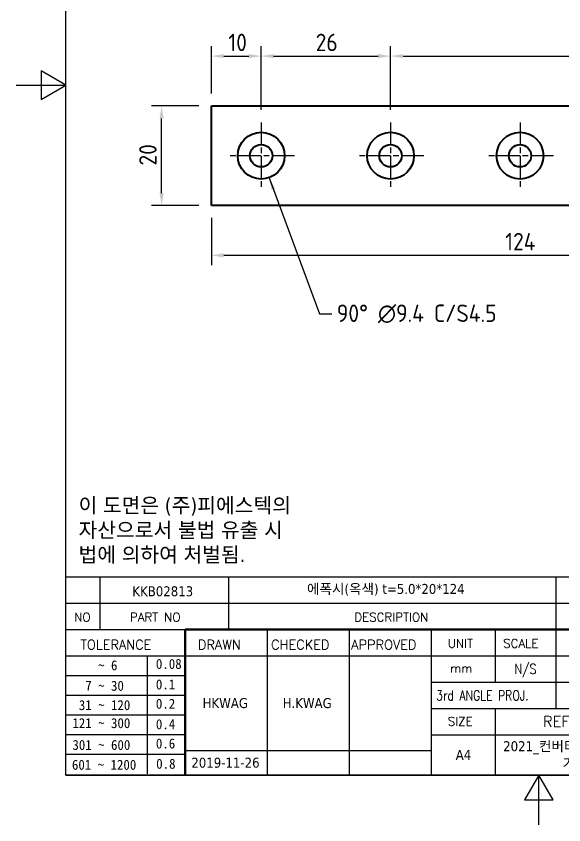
# Model space of a CAD drawing. Header units: millimetres. Extents: x 0 to 210, y 0 to 297.
# Drawn here: x 0 to 110, y 0 to 162.4 of the extents above; entities that cross this region are included whole.
import ezdxf
from ezdxf.enums import TextEntityAlignment as Align

# ---------------------------------------------------------------- set-up
doc = ezdxf.new("R2010")
doc.units = ezdxf.units.MM
doc.linetypes.add('CHAIN', pattern=[0.35429999999999995, 0.2362, -0.0295, 0.0591, -0.0295])
doc.layers.get('0').update_dxf_attribs({"color": 3, "lineweight": 25})
for name, color, linetype, lineweight in [('가시적인 것(ISO)', 3, 'Continuous', 40), ('경계(ISO)', 7, 'Continuous', 25), ('기호(ISO)', 5, 'Continuous', 25), ('제목(ISO)', 5, 'Continuous', 50), ('중심 표식(ISO)', 1, 'Continuous', 25), ('치수(ISO)', 2, 'Continuous', 25), ('해치(ISO)', 7, 'Continuous', 18)]:
    doc.layers.add(name, color=color, linetype=linetype, lineweight=lineweight)
doc.styles.add('HAN_291', font='')
doc.styles.add('HAN_370', font='', dxfattribs={"width": 2})
doc.styles.add('RC_284', font='ROMANC.shx')
doc.styles.add('RC_287', font='ROMANC.shx')
doc.styles.add('RC_292', font='ROMANC.shx')
doc.styles.add('ROMANT_294', font='romant.shx')
doc.styles.add('문자 텍스트_PSTEK_POSCO', font='isocp.shx')
doc.styles.add('치수 텍스트_PSTEK_POSCO', font='isocp.shx')
doc.styles.add('텍스트 스타일198', font='tahoma.ttf')
doc.styles.add('텍스트 스타일333', font='ROMANC.shx', dxfattribs={"width": 0.800000011920929})
doc.styles.get('HAN_291').set_extended_font_data('GulimChe')
doc.styles.get('HAN_370').set_extended_font_data('GulimChe')
doc.dimstyles.new('치수_PSTEK_POSCO', dxfattribs={"dimtxt": 3.5, "dimasz": 2.5, "dimexe": 2, "dimexo": 2.5, "dimgap": 1, "dimtad": 1, "dimrnd": 1e-08, "dimdsep": 46, "dimtxsty": '치수 텍스트_PSTEK_POSCO', "dimcen": 0.09, "dimdle": 10, "dimclrd": 7, "dimclre": 7, "dimclrt": 2, "dimadec": 1, "dimazin": 2, "dimtfac": 1, "dimtmove": 0, "dimatfit": 3, "dimfxl": 0, "dimtolj": 1, "dimlwd": -1, "dimlwe": -1, "dimarcsym": 0})
doc.dimstyles.new('치수_PSTEK_POSCO$7', dxfattribs={"dimtxt": 3.5, "dimasz": 2.5, "dimexe": 2, "dimexo": 2.5, "dimgap": 1, "dimtad": 1, "dimrnd": 1e-08, "dimdsep": 46, "dimtxsty": '치수 텍스트_PSTEK_POSCO', "dimcen": 0.09, "dimdle": 10, "dimclrd": 7, "dimclre": 7, "dimclrt": 2, "dimadec": 1, "dimazin": 2, "dimtfac": 1, "dimtmove": 0, "dimatfit": 3, "dimfxl": 0, "dimtolj": 1, "dimlwd": -1, "dimlwe": -1, "dimarcsym": 0})

# ---------------------------------------------------------------- blocks, each defined once
blk = doc.blocks.new('경계 Default Border')
at = {"layer": '경계(ISO)', "flags": 128}
for points in [[(10, 10), (10, 287.0000076293945), (200, 287.0000076293945), (200, 10), (10, 10)], [(0, 148.5000038146973), (10, 148.5000038146973), (5, 151.3867473602295), (5, 145.6132507324219), (10, 148.5000038146973)], [(105, 0), (105, 10), (102.1132469177246, 5), (107.8867530822754, 5), (105, 10)]]:
    blk.add_lwpolyline(points, dxfattribs=at)
blk = doc.blocks.new('제목 블록 PSTEK')
for color, points in [(252, [(317.2195697678507, 17.0593801673321), (322.0326348870767, 21.62682475217465), (322.2781991042243, 21.94392121864296), (317.0471853425802, 16.97985676345368), (318.7512090904202, 16.1899260703855), (316.0018030350395, 12.71868385740789), (316.3356552234328, 13.00206718743325), (318.9235935156908, 16.2694494742633)]), (5, [(321.6183518841322, 17.4193704504104), (319.5281351041078, 18.24969419629727), (322.4505835294948, 22.02344462252142), (317.2195697678507, 17.0593801673321), (318.9235935156908, 16.2694494742633), (316.1741874603099, 12.79820726128571)]), (1, [(324.4839107253602, 19.60711530335299), (325.2419748254881, 19.60711530335299), (325.2419748254881, 20.25857663940324), (321.2266040451076, 20.25857663940324), (321.2266040451076, 19.60711530335299), (321.9846681452406, 19.60711530335299), (321.9846681452406, 15.3430047401139), (324.4839107253602, 15.3430047401139)]), (252, [(321.9846681452406, 19.60711530335299), (321.4042753185749, 19.60711530335299), (321.4042753185749, 19.45905590879572), (321.9846681452406, 19.45905590879572)]), (252, [(324.6615819988275, 19.45905590879572), (325.4196460989604, 19.45905590879572), (325.4196460989604, 20.11051724484596), (325.2419748254881, 20.11051724484596), (325.2419748254881, 19.60711530335299), (324.4839107253602, 19.60711530335299), (324.4839107253602, 15.3430047401139), (322.1623394187076, 15.3430047401139), (322.1623394187076, 15.19494534555726), (324.6615819988275, 15.19494534555726)]), (1, [(329.2277337269622, 20.25857663940324), (325.65654113025, 20.25857663940324), (325.65654113025, 15.3430047401139), (329.3580259941756, 15.3430047401139), (329.3580259941756, 15.9944660761648), (328.1137701654877, 15.9944660761648), (328.1137701654877, 17.56360607323003), (329.2277337269622, 17.56360607323003), (329.2277337269622, 18.25543873810179), (328.1137701654877, 18.25543873810179), (328.1137701654877, 19.60711530335299), (329.2277337269622, 19.60711530335299)]), (252, [(328.2914414389548, 19.45905590879572), (329.4054050004294, 19.45905590879572), (329.4054050004294, 20.11051724484596), (329.2277337269622, 20.11051724484596), (329.2277337269622, 19.60711530335299), (328.1137701654877, 19.60711530335299), (328.1137701654877, 18.25543873810179), (328.2914414389548, 18.25543873810179)]), (1, [(332.3312149849806, 20.25857663940324), (329.8592894925411, 20.25857663940324), (329.8592894925411, 15.3430047401139), (332.3312149849806, 15.3430047401139), (332.3312149849806, 17.4318630164523), (333.0701931098801, 15.3430047401139), (335.4855464857051, 15.3430047401139), (334.2514536401189, 19.30614745124769), (335.4379594596742, 20.25857663940324), (334.3071782107978, 20.25857663940324), (332.3312149849806, 18.99741471888304)]), (252, [(332.5088862584528, 20.1105172448466), (332.3312149849806, 20.1105172448466), (332.3312149849806, 18.99741471888368), (332.5088862584528, 19.11081371413894)]), (252, [(335.6156307331414, 20.11051724484596), (335.2535118015555, 20.11051724484596), (334.2514536401189, 19.30614745124769), (335.4855464857051, 15.3430047401139), (333.1954852176545, 15.3430047401139), (333.2478643833523, 15.19494534555726), (335.6632177591723, 15.19494534555726), (334.4291249135862, 19.15808805669106)]), (252, [(328.2914414389548, 17.41554667867274), (329.4054050004294, 17.41554667867274), (329.4054050004294, 18.10737934354514), (329.2277337269622, 18.10737934354514), (329.2277337269622, 17.56360607323003), (328.1137701654877, 17.56360607323003), (328.1137701654877, 15.9944660761648), (328.2914414389548, 15.9944660761648)]), (252, [(332.5088862584528, 16.92964231796647), (332.3312149849806, 17.43186301645164), (332.3312149849806, 15.3430047401139), (330.0369607660135, 15.3430047401139), (330.0369607660135, 15.19494534555726), (332.5088862584528, 15.19494534555726)]), (252, [(329.5356972676428, 15.8464066816075), (329.3580259941756, 15.8464066816075), (329.3580259941756, 15.3430047401139), (325.8342124037171, 15.3430047401139), (325.8342124037171, 15.19494534555726), (329.5356972676428, 15.19494534555726)])]:
    blk.add_hatch(color=color).paths.add_polyline_path(points)
h = blk.add_hatch(color=1)
edge = h.paths.add_edge_path(flags=0)
edge.add_line((314.2242174273352, 19.60711530335299), (314.2242174273352, 17.00126995915134))
edge.add_line((314.2242174273352, 17.00126995915134), (314.3485873187598, 17.00126995915134))
edge.add_arc((314.3485873187598, 17.6527312952023), 0.6514613360509371, 270, 360)
edge.add_line((315.0000486548106, 17.6527312952023), (315.0000486548106, 18.95565396730211))
edge.add_arc((314.3485873187598, 18.95565396730212), 0.6514613360508712, 0, 90)
edge.add_line((314.3485873187598, 19.60711530335299), (314.2242174273352, 19.60711530335299))
edge = h.paths.add_edge_path()
edge.add_arc((314.9847713324306, 18.28938669179658), 1.969189947606664, 269.9999999999959, 450)
edge.add_line((314.9847713324306, 20.25857663940318), (311.7664314776902, 20.25857663940324))
edge.add_line((311.7664314776902, 20.25857663940324), (311.7664314776902, 15.3430047401139))
edge.add_line((311.7664314776902, 15.3430047401139), (314.2242174273352, 15.3430047401139))
edge.add_line((314.2242174273352, 15.3430047401139), (314.2242174273352, 16.32019674418991))
edge.add_line((314.2242174273352, 16.32019674418991), (314.9847713324307, 16.32019674418991))
h = blk.add_hatch(color=252)
edge = h.paths.add_edge_path()
edge.add_arc((314.9847713324309, 18.28938669179657), 1.969189947606666, 270, 406.8278729790604)
edge.add_arc((315.1624426058984, 18.1413272972396), 1.969189947606962, -90, 53.560984836317004, ccw=False)
edge.add_line((315.1624426058984, 16.17213734963263), (314.4018887008024, 16.17213734963263))
edge.add_line((314.4018887008024, 16.17213734963263), (314.4018887008024, 15.19494534555726))
edge.add_line((314.4018887008024, 15.19494534555726), (311.9441027511573, 15.19494534555726))
edge.add_line((311.9441027511573, 15.19494534555726), (311.9441027511573, 15.3430047401139))
edge.add_line((311.9441027511573, 15.3430047401139), (314.2242174273352, 15.3430047401139))
edge.add_line((314.2242174273352, 15.3430047401139), (314.2242174273352, 16.32019674418991))
edge.add_line((314.2242174273352, 16.32019674418991), (314.9847713324309, 16.32019674418991))
h = blk.add_hatch(color=252)
edge = h.paths.add_edge_path()
edge.add_line((314.4018887008024, 19.45905590879572), (314.5262585922315, 19.45905590879572))
edge.add_arc((314.5262585922314, 18.80759457274939), 0.6514613360463194, 60.4189348879147, 90.00000000000318, ccw=False)
edge.add_arc((314.3485873187602, 18.95565396730057), 0.6514613360524251, 39.96992292766206, 90.00000000009999)
edge.add_line((314.3485873187591, 19.60711530335307), (314.2242174273352, 19.60711530335298))
edge.add_line((314.2242174273352, 19.60711530335299), (314.2242174273352, 17.00126995915134))
edge.add_line((314.2242174273352, 17.00126995915134), (314.3485873187591, 17.00126995915134))
edge.add_arc((314.3485873187568, 17.652731295233), 0.6514613360816299, 270.0000000002, 274.6930825552478)
edge.add_line((314.4018887008024, 17.0034541317032), (314.4018887008024, 19.45905590879572))
at = {"layer": '해치(ISO)', "true_color": 0x27d1fc}
h = blk.add_hatch(color=140, dxfattribs=at)
edge = h.paths.add_edge_path()
edge.add_ellipse((330.3660919371412, 20.15576403068321), major_axis=(9.100907360794343, 0), ratio=0.4069904968023172, start_angle=301.3098473703837, end_angle=507.7436900681698)
edge.add_ellipse((331.5340919371412, 20.4634168429492), major_axis=(-9.82350664112931, 0), ratio=0.3942600559756514, start_angle=111.51207141178469, end_angle=334.47025347086895, ccw=False)
edge.add_line((335.1363447531188, 16.8601935978785), (335.0955236905705, 16.99119398620872))
at = {"color": 180}
for p, q in [((182.475792979055, 11.79100474011392), (182.4757929790549, 51.56524660363496)), ((182.4757929790549, 51.56524660363496), (372.4757929537551, 51.56524660363496)), ((189.2651435055721, 51.56524660363496), (189.2651435055722, 41.00524660363494)), ((215.2152739891528, 41.00524660363494), (215.2152739891528, 51.56524660363496)), ((280.8758854511282, 51.56524660363496), (280.8758854511282, 41.00524660363494)), ((310.0881549537552, 51.56524660363496), (310.0881549537553, 41.00524660363494)), ((316.9044520275131, 51.56524660363496), (316.9044520275127, 41.00524660363494)), ((338.4566026226726, 51.56524660363496), (338.4566026226727, 41.00524660363494)), ((372.4757929537551, 51.56524660363496), (372.4757929537551, 11.79100474011389)), ((182.475792979055, 46.2852466036349), (372.4757929537551, 46.28524660363492)), ((182.475792979055, 41.00524660363493), (206.451475290024, 41.00524660363493)), ((222.9401812389276, 11.79100474011392), (222.9401812389276, 41.00524660363494)), ((239.4288871878316, 11.79100474011392), (239.4288871878316, 41.00524660363494)), ((255.9175931367356, 11.79100474011392), (255.9175931367356, 41.00524660363494)), ((268.6918866058747, 41.00524660363494), (268.6918866058747, 30.44524660363498)), ((280.8758854511282, 41.00524660363494), (280.8758854511282, 25.16524660363502)), ((310.088154953755, 41.00524660363494), (310.088154953755, 11.79100474011392)), ((182.475792979055, 35.72524660363497), (206.451475290024, 35.72524660363497)), ((198.8621818849491, 12.02524660363491), (198.8621818849491, 35.72524660363497)), ((206.451475290024, 35.72524660363497), (372.4757929537551, 35.72524660363497)), ((182.475792979055, 31.77524660363492), (206.451475290024, 31.77524660363492)), ((255.917593136736, 30.44524660363498), (372.4757929537552, 30.44524660363501)), ((182.475792979055, 27.82524660363487), (206.451475290024, 27.82524660363487)), ((255.9175931367359, 25.16524660363502), (372.4757929537552, 25.165246603635)), ((268.6918866058744, 25.16524660363502), (268.6918866058744, 11.79100474011392)), ((182.475792979055, 23.87524660363505), (206.451475290024, 23.87524660363505)), ((182.475792979055, 19.92524660363478), (206.451475290024, 19.92524660363478)), ((255.9175931367359, 19.88524660363481), (310.0881549537553, 19.88524660363481)), ((206.451475290024, 16.74100474011396), (255.9175931367359, 16.74100474011396)), ((182.475792979055, 15.97524660363496), (206.451475290024, 15.97524660363496)), ((182.475792979055, 11.79100474011392), (372.4757929537551, 11.79100474011389))]:
    blk.add_line(p, q, dxfattribs=at)
at = {"color": 7, "lineweight": 50}
for p, q in [((206.4514752900237, 11.79100474011392), (206.4514752900237, 41.00524660363494)), ((206.451475290024, 41.00524660363494), (372.4757929537551, 41.00524660363496))]:
    blk.add_line(p, q, dxfattribs=at)
at = {"color": 7}
for p, q in [((322.2781991042243, 21.94392121864296), (317.0471853425802, 16.97985676345368)), ((322.4505835294948, 22.02344462252142), (317.2195697678507, 17.0593801673321)), ((317.2195697678507, 17.0593801673321), (322.0326348870767, 21.62682475217465)), ((319.5281351041078, 18.24969419629727), (322.4505835294948, 22.02344462252142)), ((322.0326348870767, 21.62682475217465), (322.2781991042243, 21.94392121864296)), ((311.7664314776902, 20.25900474011391), (311.7664314776902, 15.34300474011391)), ((314.9847713324309, 20.25857663940324), (311.7664314776902, 20.25857663940324)), ((314.9847713324309, 20.25857663940324), (311.7664314776902, 20.25857663940324)), ((311.7664314776902, 20.25857663940324), (311.7664314776902, 15.3430047401139)), ((314.2242174273352, 17.00126995915134), (314.2242174273352, 19.60711530335299)), ((314.2242174273352, 19.60711530335299), (314.3485873187591, 19.60711530335299)), ((314.3485873187591, 19.60711530335299), (314.2242174273352, 19.60711530335299)), ((314.2242174273352, 19.60711530335299), (314.2242174273352, 17.00126995915134)), ((314.2242174273352, 17.00126995915134), (314.2242174273352, 19.60711530335299)), ((314.2242174273352, 19.60711530335299), (314.3485873187591, 19.60711530335299)), ((325.2419748254881, 20.25857663940324), (321.2266040451076, 20.25857663940324)), ((321.2266040451076, 20.25857663940324), (321.2266040451076, 19.60711530335299)), ((325.2419748254881, 20.25857663940324), (321.2266040451076, 20.25857663940324)), ((321.2266040451076, 20.25857663940324), (321.2266040451076, 19.60711530335299)), ((321.2266040451076, 19.60711530335299), (321.9846681452406, 19.60711530335299)), ((321.2266040451076, 19.60711530335299), (321.9846681452406, 19.60711530335299)), ((321.4042753185749, 19.60711530335299), (321.4042753185749, 19.45905590879572)), ((321.9846681452406, 19.60711530335299), (321.4042753185749, 19.60711530335299)), ((321.9846681452406, 19.60711530335299), (321.9846681452406, 15.3430047401139)), ((321.9846681452406, 19.45905590879572), (321.9846681452406, 19.60711530335299)), ((321.9846681452406, 19.60711530335299), (321.9846681452406, 15.3430047401139)), ((324.4839107253602, 19.60711530335299), (325.2419748254881, 19.60711530335299)), ((324.4839107253602, 15.3430047401139), (324.4839107253602, 19.60711530335299)), ((325.2419748254881, 19.60711530335299), (324.4839107253602, 19.60711530335299)), ((324.4839107253602, 19.60711530335299), (324.4839107253602, 15.3430047401139)), ((324.4839107253602, 19.60711530335299), (325.2419748254881, 19.60711530335299)), ((324.4839107253602, 15.3430047401139), (324.4839107253602, 19.60711530335299)), ((325.2419748254881, 19.60711530335299), (325.2419748254881, 20.25857663940324)), ((325.2419748254881, 19.60711530335299), (325.2419748254881, 20.25857663940324)), ((325.4196460989604, 20.11051724484596), (325.2419748254881, 20.11051724484596)), ((325.2419748254881, 20.11051724484596), (325.2419748254881, 19.60711530335299)), ((325.4196460989604, 19.45905590879572), (325.4196460989604, 20.11051724484596)), ((329.2277337269622, 20.25857663940324), (325.65654113025, 20.25857663940324)), ((325.65654113025, 20.25857663940324), (325.65654113025, 15.3430047401139)), ((325.65654113025, 20.25857663940324), (325.65654113025, 15.3430047401139)), ((329.2277337269622, 20.25857663940324), (325.65654113025, 20.25857663940324)), ((328.1137701654877, 18.25543873810179), (328.1137701654877, 19.60711530335299)), ((328.1137701654877, 19.60711530335299), (329.2277337269622, 19.60711530335299)), ((329.2277337269622, 19.60711530335299), (328.1137701654877, 19.60711530335299)), ((328.1137701654877, 19.60711530335299), (328.1137701654877, 18.25543873810179)), ((328.1137701654877, 18.25543873810179), (328.1137701654877, 19.60711530335299)), ((328.1137701654877, 19.60711530335299), (329.2277337269622, 19.60711530335299)), ((329.2277337269622, 19.60711530335299), (329.2277337269622, 20.25857663940324)), ((329.2277337269622, 19.60711530335299), (329.2277337269622, 20.25857663940324)), ((329.4054050004294, 20.11051724484596), (329.2277337269622, 20.11051724484596)), ((329.2277337269622, 20.11051724484596), (329.2277337269622, 19.60711530335299)), ((329.4054050004294, 19.45905590879572), (329.4054050004294, 20.11051724484596)), ((332.3312149849806, 20.25857663940324), (329.8592894925411, 20.25857663940324)), ((329.8592894925411, 20.25857663940324), (329.8592894925411, 15.3430047401139)), ((329.8592894925411, 20.25857663940324), (329.8592894925411, 15.3430047401139)), ((332.3312149849806, 20.25857663940324), (329.8592894925411, 20.25857663940324)), ((334.3071782107978, 20.25857663940324), (332.3312149849806, 18.99741471888304)), ((332.3312149849806, 18.99741471888304), (332.3312149849806, 20.25857663940324)), ((334.3071782107978, 20.25857663940324), (332.3312149849806, 18.99741471888304)), ((332.3312149849806, 18.99741471888304), (332.3312149849806, 20.25857663940324)), ((332.5088862584528, 20.1105172448466), (332.3312149849806, 20.1105172448466)), ((332.3312149849806, 20.1105172448466), (332.3312149849806, 18.99741471888368)), ((332.5088862584528, 19.11081371413894), (332.5088862584528, 20.1105172448466)), ((334.2514536401189, 19.30614745124769), (335.4379594596742, 20.25857663940324)), ((334.2514536401189, 19.30614745124769), (335.4379594596742, 20.25857663940324)), ((335.2535118015555, 20.11051724484596), (334.2514536401189, 19.30614745124769)), ((335.4379594596742, 20.25857663940324), (334.3071782107978, 20.25857663940324)), ((335.4379594596742, 20.25857663940324), (334.3071782107978, 20.25857663940324)), ((334.4291249135862, 19.15808805669104), (335.6156307331414, 20.11051724484596)), ((335.6156307331414, 20.11051724484596), (335.2535118015555, 20.11051724484596)), ((314.4018887008024, 19.45905590879572), (314.5262585922314, 19.45905590879572)), ((314.4018887008024, 17.0034541317032), (314.4018887008024, 19.45905590879572)), ((315.0000486548106, 18.95565396730275), (315.0000486548106, 17.65273129520161)), ((315.0000486548106, 18.95565396730275), (315.0000486548106, 17.65273129520161)), ((321.6183518841322, 17.4193704504104), (319.5281351041078, 18.24969419629727)), ((321.4042753185749, 19.45905590879572), (321.9846681452406, 19.45905590879572)), ((324.6615819988275, 19.45905590879572), (325.4196460989604, 19.45905590879572)), ((324.6615819988275, 15.19494534555726), (324.6615819988275, 19.45905590879572)), ((329.2277337269622, 18.25543873810179), (328.1137701654877, 18.25543873810179)), ((328.1137701654877, 18.25543873810179), (328.2914414389548, 18.25543873810179)), ((329.2277337269622, 18.25543873810179), (328.1137701654877, 18.25543873810179)), ((328.2914414389548, 18.25543873810179), (328.2914414389548, 19.45905590879572)), ((328.2914414389548, 19.45905590879572), (329.4054050004294, 19.45905590879572)), ((329.2277337269622, 17.56360607323003), (329.2277337269622, 18.25543873810179)), ((329.2277337269622, 17.56360607323003), (329.2277337269622, 18.25543873810179)), ((329.4054050004294, 18.10737934354514), (329.2277337269622, 18.10737934354514)), ((329.2277337269622, 18.10737934354514), (329.2277337269622, 17.56360607323003)), ((329.4054050004294, 17.41554667867274), (329.4054050004294, 18.10737934354514)), ((332.3312149849806, 18.99741471888368), (332.5088862584528, 19.11081371413894)), ((335.4855464857051, 15.3430047401139), (334.2514536401189, 19.30614745124769)), ((334.2514536401189, 19.30614745124769), (335.4855464857051, 15.3430047401139)), ((335.4855464857051, 15.3430047401139), (334.2514536401189, 19.30614745124769)), ((335.6632177591723, 15.19494534555726), (334.4291249135862, 19.15808805669104)), ((314.3485873187591, 17.00126995915134), (314.2242174273352, 17.00126995915134)), ((314.2242174273352, 17.00126995915134), (314.3485873187591, 17.00126995915134)), ((314.3485873187591, 17.00126995915134), (314.2242174273352, 17.00126995915134)), ((314.2242174273352, 16.32019674418991), (314.9847713324309, 16.32019674418991)), ((314.2242174273352, 15.3430047401139), (314.2242174273352, 16.32019674418991)), ((314.9847713324309, 16.32019674418991), (314.2242174273352, 16.32019674418991)), ((314.2242174273352, 16.32019674418991), (314.2242174273352, 15.3430047401139)), ((314.2242174273352, 16.32019674418991), (314.9847713324309, 16.32019674418991)), ((314.2242174273352, 15.3430047401139), (314.2242174273352, 16.32019674418991)), ((316.1741874603099, 12.79820726128571), (321.6183518841322, 17.4193704504104)), ((318.9235935156908, 16.2694494742633), (316.1741874603099, 12.79820726128571)), ((316.3356552234328, 13.00206718743325), (318.9235935156908, 16.2694494742633)), ((317.0471853425802, 16.97985676345368), (318.7512090904202, 16.1899260703855)), ((318.9235935156908, 16.2694494742633), (317.2195697678507, 17.0593801673321)), ((317.2195697678507, 17.0593801673321), (318.9235935156908, 16.2694494742633)), ((328.1137701654877, 17.56360607323003), (329.2277337269622, 17.56360607323003)), ((328.1137701654877, 15.9944660761648), (328.1137701654877, 17.56360607323003)), ((329.2277337269622, 17.56360607323003), (328.1137701654877, 17.56360607323003)), ((328.1137701654877, 17.56360607323003), (328.1137701654877, 15.9944660761648)), ((328.1137701654877, 17.56360607323003), (329.2277337269622, 17.56360607323003)), ((328.1137701654877, 15.9944660761648), (328.1137701654877, 17.56360607323003)), ((328.2914414389548, 15.9944660761648), (328.2914414389548, 17.41554667867274)), ((328.2914414389548, 17.41554667867274), (329.4054050004294, 17.41554667867274)), ((332.3312149849806, 17.4318630164523), (333.0701931098801, 15.3430047401139)), ((332.3312149849806, 15.3430047401139), (332.3312149849806, 17.4318630164523)), ((332.5088862584528, 16.92964231796647), (332.3312149849806, 17.43186301645164)), ((332.3312149849806, 17.43186301645164), (332.3312149849806, 15.3430047401139)), ((332.3312149849806, 17.4318630164523), (333.0701931098801, 15.3430047401139)), ((332.3312149849806, 15.3430047401139), (332.3312149849806, 17.4318630164523)), ((332.5088862584528, 15.19494534555726), (332.5088862584528, 16.92964231796647)), ((345.0447381189468, 17.50375595811051), (344.9867755289346, 17.689895936919)), ((311.7664314776902, 15.3430047401139), (314.2242174273352, 15.3430047401139)), ((311.7664314776902, 15.3430047401139), (314.2242174273352, 15.3430047401139)), ((314.2242174273352, 15.3430047401139), (311.9441027511573, 15.3430047401139)), ((311.9441027511573, 15.3430047401139), (311.9441027511573, 15.19494534555726)), ((311.9441027511573, 15.19494534555726), (314.4018887008024, 15.19494534555726)), ((314.4018887008024, 16.17213734963263), (315.162442605898, 16.17213734963263)), ((314.4018887008024, 15.19494534555726), (314.4018887008024, 16.17213734963263)), ((318.7512090904202, 16.1899260703855), (316.0018030350395, 12.71868385740789)), ((321.9846681452406, 15.3430047401139), (324.4839107253602, 15.3430047401139)), ((321.9846681452406, 15.3430047401139), (324.4839107253602, 15.3430047401139)), ((324.4839107253602, 15.3430047401139), (322.1623394187076, 15.3430047401139)), ((322.1623394187076, 15.3430047401139), (322.1623394187076, 15.19494534555726)), ((322.1623394187076, 15.19494534555726), (324.6615819988275, 15.19494534555726)), ((325.65654113025, 15.3430047401139), (329.3580259941756, 15.3430047401139)), ((325.65654113025, 15.3430047401139), (329.3580259941756, 15.3430047401139)), ((329.3580259941756, 15.3430047401139), (325.8342124037171, 15.3430047401139)), ((325.8342124037171, 15.3430047401139), (325.8342124037171, 15.19494534555726)), ((325.8342124037171, 15.19494534555726), (329.5356972676428, 15.19494534555726)), ((329.3580259941756, 15.9944660761648), (328.1137701654877, 15.9944660761648)), ((328.1137701654877, 15.9944660761648), (328.2914414389548, 15.9944660761648)), ((329.3580259941756, 15.9944660761648), (328.1137701654877, 15.9944660761648)), ((329.3580259941756, 15.3430047401139), (329.3580259941756, 15.9944660761648)), ((329.3580259941756, 15.3430047401139), (329.3580259941756, 15.9944660761648)), ((329.5356972676428, 15.8464066816075), (329.3580259941756, 15.8464066816075)), ((329.3580259941756, 15.8464066816075), (329.3580259941756, 15.3430047401139)), ((329.5356972676428, 15.19494534555726), (329.5356972676428, 15.8464066816075)), ((329.8592894925411, 15.3430047401139), (332.3312149849806, 15.3430047401139)), ((329.8592894925411, 15.3430047401139), (332.3312149849806, 15.3430047401139)), ((332.3312149849806, 15.3430047401139), (330.0369607660135, 15.3430047401139)), ((330.0369607660135, 15.3430047401139), (330.0369607660135, 15.19494534555726)), ((330.0369607660135, 15.19494534555726), (332.5088862584528, 15.19494534555726)), ((333.0701931098801, 15.3430047401139), (335.4855464857051, 15.3430047401139)), ((333.0701931098801, 15.3430047401139), (335.4855464857051, 15.3430047401139)), ((335.4855464857051, 15.3430047401139), (333.1954852176545, 15.3430047401139)), ((333.1954852176545, 15.3430047401139), (333.2478643833523, 15.19494534555726)), ((333.2478643833523, 15.19494534555726), (335.6632177591723, 15.19494534555726)), ((316.0018030350395, 12.71868385740789), (316.3356552234328, 13.00206718743325))]:
    blk.add_line(p, q, dxfattribs=at)
at = {"color": 5}
for p, q in [((322.4505835294948, 22.02344462252142), (317.2195697678507, 17.0593801673321)), ((319.5281351041078, 18.24969419629727), (322.4505835294948, 22.02344462252142)), ((321.6183518841322, 17.4193704504104), (319.5281351041078, 18.24969419629727)), ((316.1741874603099, 12.79820726128571), (321.6183518841322, 17.4193704504104)), ((318.9235935156908, 16.2694494742633), (316.1741874603099, 12.79820726128571)), ((317.2195697678507, 17.0593801673321), (318.9235935156908, 16.2694494742633))]:
    blk.add_line(p, q, dxfattribs=at)
at = {"color": 1}
for p, q in [((314.9847713324309, 20.25857663940324), (311.7664314776902, 20.25857663940324)), ((311.7664314776902, 20.25857663940324), (311.7664314776902, 15.3430047401139)), ((314.2242174273352, 17.00126995915134), (314.2242174273352, 19.60711530335299)), ((314.2242174273352, 19.60711530335299), (314.3485873187591, 19.60711530335299)), ((325.2419748254881, 20.25857663940324), (321.2266040451076, 20.25857663940324)), ((321.2266040451076, 20.25857663940324), (321.2266040451076, 19.60711530335299)), ((321.2266040451076, 19.60711530335299), (321.9846681452406, 19.60711530335299)), ((321.9846681452406, 19.60711530335299), (321.9846681452406, 15.3430047401139)), ((324.4839107253602, 19.60711530335299), (325.2419748254881, 19.60711530335299)), ((324.4839107253602, 15.3430047401139), (324.4839107253602, 19.60711530335299)), ((325.2419748254881, 19.60711530335299), (325.2419748254881, 20.25857663940324)), ((329.2277337269622, 20.25857663940324), (325.65654113025, 20.25857663940324)), ((325.65654113025, 20.25857663940324), (325.65654113025, 15.3430047401139)), ((328.1137701654877, 18.25543873810179), (328.1137701654877, 19.60711530335299)), ((328.1137701654877, 19.60711530335299), (329.2277337269622, 19.60711530335299)), ((329.2277337269622, 19.60711530335299), (329.2277337269622, 20.25857663940324)), ((332.3312149849806, 20.25857663940324), (329.8592894925411, 20.25857663940324)), ((329.8592894925411, 20.25857663940324), (329.8592894925411, 15.3430047401139)), ((334.3071782107978, 20.25857663940324), (332.3312149849806, 18.99741471888304)), ((332.3312149849806, 18.99741471888304), (332.3312149849806, 20.25857663940324)), ((334.2514536401189, 19.30614745124769), (335.4379594596742, 20.25857663940324)), ((335.4379594596742, 20.25857663940324), (334.3071782107978, 20.25857663940324)), ((315.0000486548106, 18.95565396730275), (315.0000486548106, 17.65273129520161)), ((329.2277337269622, 18.25543873810179), (328.1137701654877, 18.25543873810179)), ((329.2277337269622, 17.56360607323003), (329.2277337269622, 18.25543873810179)), ((335.4855464857051, 15.3430047401139), (334.2514536401189, 19.30614745124769)), ((314.3485873187591, 17.00126995915134), (314.2242174273352, 17.00126995915134)), ((314.2242174273352, 16.32019674418991), (314.9847713324309, 16.32019674418991)), ((314.2242174273352, 15.3430047401139), (314.2242174273352, 16.32019674418991)), ((328.1137701654877, 17.56360607323003), (329.2277337269622, 17.56360607323003)), ((328.1137701654877, 15.9944660761648), (328.1137701654877, 17.56360607323003)), ((332.3312149849806, 17.4318630164523), (333.0701931098801, 15.3430047401139)), ((332.3312149849806, 15.3430047401139), (332.3312149849806, 17.4318630164523)), ((311.7664314776902, 15.3430047401139), (314.2242174273352, 15.3430047401139)), ((321.9846681452406, 15.3430047401139), (324.4839107253602, 15.3430047401139)), ((325.65654113025, 15.3430047401139), (329.3580259941756, 15.3430047401139)), ((329.3580259941756, 15.9944660761648), (328.1137701654877, 15.9944660761648)), ((329.3580259941756, 15.3430047401139), (329.3580259941756, 15.9944660761648)), ((329.8592894925411, 15.3430047401139), (332.3312149849806, 15.3430047401139)), ((333.0701931098801, 15.3430047401139), (335.4855464857051, 15.3430047401139))]:
    blk.add_line(p, q, dxfattribs=at)
at = {"color": 7}
for centre, radius, start, end in [((314.3485873187598, 18.95565396730211), 0.6514613360508712, 0, 90), ((314.3485873187602, 18.95565396730057), 0.6514613360524251, 39.96992292766117, 90), ((314.3485873187598, 18.95565396730212), 0.6514613360508712, 0, 90), ((314.9847713324309, 18.28938669179658), 1.969189947606665, 270, 90), ((314.9847713324309, 18.28938669179658), 1.969189947606665, 270, 90), ((314.9847713324307, 18.2893866917965), 1.969189947606594, 270, 46.82787297909833), ((315.1624426058984, 18.1413272972396), 1.969189947606961, 270, 53.56098483636067), ((314.5262585922314, 18.80759457274939), 0.6514613360463193, 60.41893488791137, 90), ((314.3485873187597, 17.65273129520228), 0.6514613360509381, 270, 0), ((314.3485873187598, 17.6527312952023), 0.6514613360509381, 270, 0), ((314.3485873187568, 17.652731295233), 0.6514613360816299, 270, 274.6930825552478)]:
    blk.add_arc(centre, radius, start, end, dxfattribs=at)
at = {"color": 1}
for centre, radius, start, end in [((314.3485873187598, 18.95565396730211), 0.6514613360508712, 0, 90), ((314.9847713324309, 18.28938669179657), 1.969189947606665, 270, 90), ((314.3485873187598, 17.6527312952023), 0.6514613360509381, 270, 0)]:
    blk.add_arc(centre, radius, start, end, dxfattribs=at)
at = {"layer": '제목(ISO)', "lineweight": 18}
blk.add_line((182.475792979055, 35.72500474011393), (182.475792979055, 11.79100474011392), dxfattribs=at)
at = {"layer": '제목(ISO)'}
for p, q in [((322.2781991042243, 21.94392121864296), (317.0471853425802, 16.97985676345368)), ((322.4505835294948, 22.02344462252142), (317.2195697678507, 17.0593801673321)), ((317.2195697678507, 17.0593801673321), (322.0326348870767, 21.62682475217465)), ((319.5281351041078, 18.24969419629727), (322.4505835294948, 22.02344462252142)), ((322.0326348870767, 21.62682475217465), (322.2781991042243, 21.94392121864296)), ((314.9847713324306, 20.25857663940324), (311.7664314776902, 20.25857663940324)), ((311.7664314776902, 20.25857663940324), (311.7664314776902, 15.3430047401139)), ((314.2242174273352, 17.00126995915134), (314.2242174273352, 19.60711530335299)), ((314.2242174273352, 19.60711530335299), (314.3485873187598, 19.60711530335299)), ((314.3485873187591, 19.60711530335299), (314.2242174273352, 19.60711530335299)), ((314.2242174273352, 19.60711530335299), (314.2242174273352, 17.00126995915134)), ((325.2419748254881, 20.25857663940324), (321.2266040451076, 20.25857663940324)), ((321.2266040451076, 20.25857663940324), (321.2266040451076, 19.60711530335299)), ((321.2266040451076, 19.60711530335299), (321.9846681452406, 19.60711530335299)), ((321.9846681452406, 19.60711530335299), (321.4042753185749, 19.60711530335299)), ((321.4042753185749, 19.60711530335299), (321.4042753185749, 19.45905590879572)), ((321.9846681452406, 19.60711530335299), (321.9846681452406, 15.3430047401139)), ((321.9846681452406, 19.45905590879572), (321.9846681452406, 19.60711530335299)), ((324.4839107253602, 19.60711530335299), (325.2419748254881, 19.60711530335299)), ((324.4839107253602, 15.3430047401139), (324.4839107253602, 19.60711530335299)), ((325.2419748254881, 19.60711530335299), (324.4839107253602, 19.60711530335299)), ((324.4839107253602, 19.60711530335299), (324.4839107253602, 15.3430047401139)), ((325.2419748254881, 19.60711530335299), (325.2419748254881, 20.25857663940324)), ((325.4196460989604, 20.11051724484596), (325.2419748254881, 20.11051724484596)), ((325.2419748254881, 20.11051724484596), (325.2419748254881, 19.60711530335299)), ((325.4196460989604, 19.45905590879572), (325.4196460989604, 20.11051724484596)), ((329.2277337269622, 20.25857663940324), (325.65654113025, 20.25857663940324)), ((325.65654113025, 20.25857663940324), (325.65654113025, 15.3430047401139)), ((328.1137701654877, 18.25543873810179), (328.1137701654877, 19.60711530335299)), ((328.1137701654877, 19.60711530335299), (329.2277337269622, 19.60711530335299)), ((329.2277337269622, 19.60711530335299), (328.1137701654877, 19.60711530335299)), ((328.1137701654877, 19.60711530335299), (328.1137701654877, 18.25543873810179)), ((329.2277337269622, 19.60711530335299), (329.2277337269622, 20.25857663940324)), ((329.4054050004294, 20.11051724484596), (329.2277337269622, 20.11051724484596)), ((329.2277337269622, 20.11051724484596), (329.2277337269622, 19.60711530335299)), ((329.4054050004294, 19.45905590879572), (329.4054050004294, 20.11051724484596)), ((332.3312149849806, 20.25857663940324), (329.8592894925411, 20.25857663940324)), ((329.8592894925411, 20.25857663940324), (329.8592894925411, 15.3430047401139)), ((334.3071782107978, 20.25857663940324), (332.3312149849806, 18.99741471888304)), ((332.3312149849806, 18.99741471888304), (332.3312149849806, 20.25857663940324)), ((332.5088862584528, 20.1105172448466), (332.3312149849806, 20.1105172448466)), ((332.3312149849806, 20.1105172448466), (332.3312149849806, 18.99741471888368)), ((332.5088862584528, 19.11081371413894), (332.5088862584528, 20.1105172448466)), ((334.2514536401189, 19.30614745124769), (335.4379594596742, 20.25857663940324)), ((335.2535118015555, 20.11051724484596), (334.2514536401189, 19.30614745124769)), ((335.4379594596742, 20.25857663940324), (334.3071782107978, 20.25857663940324)), ((334.4291249135862, 19.15808805669106), (335.6156307331414, 20.11051724484596)), ((335.6156307331414, 20.11051724484596), (335.2535118015555, 20.11051724484596)), ((314.4018887008024, 19.45905590879572), (314.5262585922314, 19.45905590879572)), ((314.4018887008024, 17.0034541317032), (314.4018887008024, 19.45905590879572)), ((315.0000486548106, 18.95565396730211), (315.0000486548106, 17.6527312952023)), ((321.6183518841322, 17.4193704504104), (319.5281351041078, 18.24969419629727)), ((321.4042753185749, 19.45905590879572), (321.9846681452406, 19.45905590879572)), ((324.6615819988275, 19.45905590879572), (325.4196460989604, 19.45905590879572)), ((324.6615819988275, 15.19494534555726), (324.6615819988275, 19.45905590879572)), ((329.2277337269622, 18.25543873810179), (328.1137701654877, 18.25543873810179)), ((328.1137701654877, 18.25543873810179), (328.2914414389548, 18.25543873810179)), ((328.2914414389548, 19.45905590879572), (329.4054050004294, 19.45905590879572)), ((328.2914414389548, 18.25543873810179), (328.2914414389548, 19.45905590879572)), ((329.2277337269622, 17.56360607323003), (329.2277337269622, 18.25543873810179)), ((329.4054050004294, 18.10737934354514), (329.2277337269622, 18.10737934354514)), ((329.2277337269622, 18.10737934354514), (329.2277337269622, 17.56360607323003)), ((329.4054050004294, 17.41554667867274), (329.4054050004294, 18.10737934354514)), ((332.3312149849806, 18.99741471888368), (332.5088862584528, 19.11081371413894)), ((335.4855464857051, 15.3430047401139), (334.2514536401189, 19.30614745124769)), ((334.2514536401189, 19.30614745124769), (335.4855464857051, 15.3430047401139)), ((335.6632177591723, 15.19494534555726), (334.4291249135862, 19.15808805669106)), ((314.3485873187598, 17.00126995915134), (314.2242174273352, 17.00126995915134)), ((314.2242174273352, 17.00126995915134), (314.3485873187591, 17.00126995915134)), ((314.2242174273352, 15.3430047401139), (314.2242174273352, 16.32019674418991)), ((314.2242174273352, 16.32019674418991), (314.9847713324307, 16.32019674418991)), ((314.9847713324309, 16.32019674418991), (314.2242174273352, 16.32019674418991)), ((314.2242174273352, 16.32019674418991), (314.2242174273352, 15.3430047401139)), ((316.1741874603099, 12.79820726128571), (321.6183518841322, 17.4193704504104)), ((318.9235935156908, 16.2694494742633), (316.1741874603099, 12.79820726128571)), ((316.3356552234328, 13.00206718743325), (318.9235935156908, 16.2694494742633)), ((317.0471853425802, 16.97985676345368), (318.7512090904202, 16.1899260703855)), ((317.2195697678507, 17.0593801673321), (318.9235935156908, 16.2694494742633)), ((318.9235935156908, 16.2694494742633), (317.2195697678507, 17.0593801673321)), ((328.1137701654877, 15.9944660761648), (328.1137701654877, 17.56360607323003)), ((328.1137701654877, 17.56360607323003), (329.2277337269622, 17.56360607323003)), ((329.2277337269622, 17.56360607323003), (328.1137701654877, 17.56360607323003)), ((328.1137701654877, 17.56360607323003), (328.1137701654877, 15.9944660761648)), ((328.2914414389548, 17.41554667867274), (329.4054050004294, 17.41554667867274)), ((328.2914414389548, 15.9944660761648), (328.2914414389548, 17.41554667867274)), ((332.3312149849806, 15.3430047401139), (332.3312149849806, 17.4318630164523)), ((332.3312149849806, 17.4318630164523), (333.0701931098801, 15.3430047401139)), ((332.5088862584528, 16.92964231796647), (332.3312149849806, 17.43186301645164)), ((332.3312149849806, 17.43186301645164), (332.3312149849806, 15.3430047401139)), ((332.5088862584528, 15.19494534555726), (332.5088862584528, 16.92964231796647)), ((311.7664314776902, 15.3430047401139), (314.2242174273352, 15.3430047401139)), ((314.2242174273352, 15.3430047401139), (311.9441027511573, 15.3430047401139)), ((311.9441027511573, 15.3430047401139), (311.9441027511573, 15.19494534555726)), ((311.9441027511573, 15.19494534555726), (314.4018887008024, 15.19494534555726)), ((314.4018887008024, 15.19494534555726), (314.4018887008024, 16.17213734963263)), ((314.4018887008024, 16.17213734963263), (315.1624426058984, 16.17213734963263)), ((318.7512090904202, 16.1899260703855), (316.0018030350395, 12.71868385740789)), ((321.9846681452406, 15.3430047401139), (324.4839107253602, 15.3430047401139)), ((324.4839107253602, 15.3430047401139), (322.1623394187076, 15.3430047401139)), ((322.1623394187076, 15.3430047401139), (322.1623394187076, 15.19494534555726)), ((322.1623394187076, 15.19494534555726), (324.6615819988275, 15.19494534555726)), ((325.65654113025, 15.3430047401139), (329.3580259941756, 15.3430047401139)), ((329.3580259941756, 15.3430047401139), (325.8342124037171, 15.3430047401139)), ((325.8342124037171, 15.3430047401139), (325.8342124037171, 15.19494534555726)), ((325.8342124037171, 15.19494534555726), (329.5356972676428, 15.19494534555726)), ((329.3580259941756, 15.9944660761648), (328.1137701654877, 15.9944660761648)), ((328.1137701654877, 15.9944660761648), (328.2914414389548, 15.9944660761648)), ((329.3580259941756, 15.3430047401139), (329.3580259941756, 15.9944660761648)), ((329.5356972676428, 15.8464066816075), (329.3580259941756, 15.8464066816075)), ((329.3580259941756, 15.8464066816075), (329.3580259941756, 15.3430047401139)), ((329.5356972676428, 15.19494534555726), (329.5356972676428, 15.8464066816075)), ((329.8592894925411, 15.3430047401139), (332.3312149849806, 15.3430047401139)), ((332.3312149849806, 15.3430047401139), (330.0369607660135, 15.3430047401139)), ((330.0369607660135, 15.3430047401139), (330.0369607660135, 15.19494534555726)), ((330.0369607660135, 15.19494534555726), (332.5088862584528, 15.19494534555726)), ((333.0701931098801, 15.3430047401139), (335.4855464857051, 15.3430047401139)), ((335.4855464857051, 15.3430047401139), (333.1954852176545, 15.3430047401139)), ((333.1954852176545, 15.3430047401139), (333.2478643833523, 15.19494534555726)), ((333.2478643833523, 15.19494534555726), (335.6632177591723, 15.19494534555726)), ((316.0018030350395, 12.71868385740789), (316.3356552234328, 13.00206718743325))]:
    blk.add_line(p, q, dxfattribs=at)
at = {"layer": '제목(ISO)', "color": 4}
blk.add_line((335.1363447531188, 16.8601935978785), (335.0955236905705, 16.99119398620872), dxfattribs=at)
at = {"layer": '제목(ISO)'}
for centre, radius, start, end in [((314.3485873187598, 18.95565396730212), 0.6514613360508712, 0, 90), ((314.3485873187602, 18.95565396730057), 0.6514613360524251, 39.96992292766117, 90), ((314.9847713324306, 18.28938669179658), 1.969189947606664, 46.82787297909431, 90), ((314.9847713324307, 18.2893866917965), 1.969189947606594, 270, 46.82787297909833), ((314.9847713324309, 18.28938669179657), 1.969189947606666, 270, 46.8278729790603), ((315.1624426058984, 18.1413272972396), 1.969189947606962, 270, 53.56098483631701), ((314.5262585922314, 18.80759457274939), 0.6514613360463193, 60.41893488791137, 90), ((314.3485873187598, 17.6527312952023), 0.6514613360509371, 270, 0), ((314.3485873187568, 17.652731295233), 0.6514613360816299, 270, 274.6930825552478)]:
    blk.add_arc(centre, radius, start, end, dxfattribs=at)
at = {"layer": '제목(ISO)', "color": 4}
for centre, major_axis, ratio, start_param, end_param in [((331.5340919371412, 20.4634168429492), (9.82350664112931, 0), 0.3942600559756514, 5.087845455444478, 8.97919982663645), ((330.3660919371412, 20.15576403068321), (9.100907360794343, 0), 0.4069904968023172, 5.258848905294775, 8.861799147915196)]:
    blk.add_ellipse(centre, major_axis=major_axis, ratio=ratio, start_param=start_param, end_param=end_param, dxfattribs=at)
at = {"color": 2}
for s, height, style, p in [('NO', 1.742399930953979, 'RC_284', (184.135398793432, 42.62317362549192)), ('PART NO', 1.742399930953979, 'RC_284', (195.3359407378685, 42.62317362549192)), ('DESCRIPTION', 1.742399930953979, 'RC_284', (240.4025565652523, 42.62317362549192)), ("Q'TY", 1.742399930953979, 'RC_284', (310.1440786515383, 42.62317362549192)), ('COLOR/FINISH', 1.742399930953979, 'RC_284', (317.7725341324144, 42.62317362549192)), ('REMARK', 1.742399930953979, 'RC_284', (348.346649953877, 42.62317362549192)), ('UNIT', 1.742399930953979, 'RC_284', (259.1652673287452, 37.34317362549218)), ('SCALE', 1.742399930953979, 'RC_284', (270.2934779252897, 37.34317362549218)), ('MODEL NAME', 2.178000062704086, 'RC_292', (284.096330289083, 37.25462520371384)), (' TOLERANCE', 1.899999976158142, 'RC_287', (184.0872874387979, 37.00893196870329)), ('DRAWN', 1.899999976158142, 'RC_287', (208.9766620976279, 37.00893196870329)), ('CHECKED', 1.899999976158142, 'RC_287', (223.6856844514997, 37.00893196870329)), ('APPROVED', 1.899999976158142, 'RC_287', (239.7795453577791, 37.00893196870329)), ('    ~ 6', 2.000000029802322, 'HAN_291', (183.7721304966814, 32.8176515608431)), ('0.08', 2.000000029802322, 'HAN_291', (200.5467345600617, 33.09873600004101)), ('PART NAME', 2.178000062704086, 'RC_292', (285.1416959765849, 32.03045329421792)), ('mm', 1.742399930953979, 'RC_284', (259.6505418159997, 32.3543089683787)), ('0.1', 2.000000029802322, 'HAN_291', (200.5467345600617, 28.98646558742206)), ('  7 ~ 30', 2.000000029802322, 'HAN_291', (183.7721304966814, 28.70538114822415)), (' DWG NO.', 2.178000062704086, 'RC_292', (284.8124284083233, 26.75045329421772)), (' 31 ~ 120', 2.000000029802322, 'HAN_291', (183.7721304966814, 24.82628181916237)), ('0.2', 2.000000029802322, 'HAN_291', (200.5467345600617, 25.10736625836028)), ('121 ~ 300', 2.000000029802322, 'HAN_291', (183.7721304966814, 21.21401206133254)), ('0.4', 2.000000029802322, 'HAN_291', (200.5467345600617, 20.99509650053045)), ('SIZE', 1.742399930953979, 'RC_284', (259.1652673287452, 21.69497768947366)), ('REFERENCE', 2.178000062704086, 'RC_292', (278.2741065029841, 21.43214925458022)), ('301 ~ 600', 2.000000029802322, 'HAN_291', (183.7721304966814, 16.83491273227077)), ('0.6', 2.000000029802322, 'HAN_291', (200.5467345600617, 17.11599717146868)), ('601 ~ 1200', 2.000000029802322, 'HAN_291', (183.6802025156883, 12.84759660881125)), ('0.8', 2.000000029802322, 'HAN_291', (200.6097246063884, 13.05732192299702))]:
    blk.add_text(s, height=height, dxfattribs=dict(at, style=style)).set_placement(p)
at = {"color": 2, "style": 'RC_284'}
blk.add_text('MATERIAL', height=1.742399930953979, dxfattribs=at).set_placement((295.4820202024417, 43.64524660363492), align=Align.MIDDLE_CENTER)
at = {"color": 7, "style": '텍스트 스타일333', "width": 0.7999999523162842}
blk.add_text('N/S', height=2.000000029802322, dxfattribs=at).set_placement((274.7838860285014, 33.08524660363496), align=Align.MIDDLE_CENTER)
at = {"color": 2, "style": '텍스트 스타일333', "width": 0.7999999523162842}
blk.add_text('3rd ANGLE PROJ.', height=2.000000029802322, dxfattribs=at).set_placement((256.8430306642954, 26.76148381654429))
at = {"color": 7, "style": 'ROMANT_294'}
for s, p in [('POWER', (342.82727231297, 20.97115304607566)), ('SYSTEM', (342.82727231297, 17.3284636719184)), ('TECHNOLOGY', (342.82727231297, 13.57194088644453))]:
    blk.add_text(s, height=2.700000107288361, dxfattribs=at).set_placement(p)
at = {"color": 7, "insert": (320.8519732224835, 14.21236326823155), "char_height": 1.400000005960464, "attachment_point": 1, "line_spacing_factor": 0.3319999873638153, "style": 'HAN_370'}
blk.add_mtext('\\fHY견고딕|b0|i0;\\H1.4000;피에스텍', dxfattribs=at)
at = {"layer": '제목(ISO)', "color": 7, "style": '텍스트 스타일198'}
for tag, p in [('설명_001', (230.889129490985, 48.15254984750509)), ('재질_001', (287.5148121100145, 48.155337874329)), ('질량\\P3;_001', (350.3046145979153, 48.1643332325385)), ('부품_번호_001', (195.8125351691155, 47.68004260673702)), ("3._Q'TY_001", (312.7327037528258, 47.90442725317898)), ('제목_001', (337.2103315652148, 32.12933155161866)), ('부품_번호_001', (334.4717754223474, 26.8052465951949)), ('설계자_001', (209.9396160013646, 25.23446884679021)), ('점검자_001', (226.011935109951, 25.23446884679021)), ('프로젝트_001', (270.3006338301569, 16.57536491658269)), ('시트_크기_001', (260.7634369704525, 14.8381256569732)), ('작성_날짜_001', (207.6615770298207, 13.26600473167383)), ('프로젝트_002', (282.2249077800658, 13.15148567793118))]:
    blk.add_attdef(tag, p, '', height=2.000000029802322, dxfattribs=at)
for tag, p in [('4._COLOR', (327.6805273250926, 48.92524660363493)), ('1._MODEL_NAME', (341.233897335037, 38.36524660363497)), ('엔지니어링_승인자', (247.673240162284, 26.23312567187446)), ('점검_날짜', (231.1845342133799, 14.26600474011394)), ('엔지니어링_승인_날짜', (247.6732401622839, 14.26600474011394))]:
    blk.add_attdef(tag, text='', height=2.000000029802322, dxfattribs=at).set_placement(p, align=Align.MIDDLE_CENTER)
blk = doc.blocks.new('*D21')
at = {"layer": 'Defpoints', "color": 0, "transparency": 16777216}
for p in [(49.20800865685365, 154.3332945162086), (39.20800865685366, 144.3332945162086), (49.20800865685365, 141.0332945162086)]:
    blk.add_point(p, dxfattribs=at)
at = {"layer": '치수(ISO)', "color": 7, "transparency": 16777216}
for p, q in [((39.20800865685366, 146.8332945162086), (39.20800865685366, 156.3332945162086)), ((49.20800865685365, 143.5332945162086), (49.20800865685365, 156.3332945162086)), ((41.70800865685366, 154.3332945162086), (46.70800865685365, 154.3332945162086))]:
    blk.add_line(p, q, dxfattribs=at)
for points in [[(41.70800865685366, 154.7499611828752), (41.70800865685366, 153.9166278495419), (39.20800865685366, 154.3332945162086)], [(46.70800865685365, 154.7499611828752), (46.70800865685365, 153.9166278495419), (49.20800865685365, 154.3332945162086)]]:
    blk.add_solid(points, dxfattribs=at)
at = {"layer": '치수(ISO)', "color": 2, "transparency": 16777216, "insert": (42.62163070409775, 157.0832945162086), "char_height": 3.5, "attachment_point": 4, "style": '치수 텍스트_PSTEK_POSCO'}
blk.add_mtext('\\A1;10', dxfattribs=at)
blk = doc.blocks.new('*D22')
at = {"layer": 'Defpoints', "color": 0, "transparency": 16777216}
for p in [(75.20800865685365, 154.3332945162086), (49.20800865685365, 141.0332945162086), (75.20800865685365, 141.0332945162086)]:
    blk.add_point(p, dxfattribs=at)
at = {"layer": '치수(ISO)', "color": 7, "transparency": 16777216}
for p, q in [((49.20800865685365, 143.5332945162086), (49.20800865685365, 156.3332945162086)), ((75.20800865685365, 143.5332945162086), (75.20800865685365, 156.3332945162086)), ((51.70800865685365, 154.3332945162086), (72.70800865685365, 154.3332945162086))]:
    blk.add_line(p, q, dxfattribs=at)
for points in [[(51.70800865685365, 154.7499611828752), (51.70800865685365, 153.9166278495419), (49.20800865685365, 154.3332945162086)], [(72.70800865685365, 154.7499611828752), (72.70800865685365, 153.9166278495419), (75.20800865685365, 154.3332945162086)]]:
    blk.add_solid(points, dxfattribs=at)
at = {"layer": '치수(ISO)', "color": 2, "transparency": 16777216, "insert": (60.16175865685366, 157.0836390043976), "char_height": 3.5, "attachment_point": 4, "style": '치수 텍스트_PSTEK_POSCO'}
blk.add_mtext('\\A1;26', dxfattribs=at)
blk = doc.blocks.new('*D23')
at = {"layer": 'Defpoints', "color": 0, "transparency": 16777216}
for p in [(153.2080086568537, 154.3332945162086), (75.20800865685365, 141.0332945162086), (153.2080086568537, 141.0332945162086)]:
    blk.add_point(p, dxfattribs=at)
at = {"layer": '치수(ISO)', "color": 7, "transparency": 16777216}
for p, q in [((75.20800865685365, 143.5332945162086), (75.20800865685365, 156.3332945162086)), ((153.2080086568537, 143.5332945162086), (153.2080086568537, 156.3332945162086)), ((77.70800865685365, 154.3332945162086), (150.7080086568537, 154.3332945162086))]:
    blk.add_line(p, q, dxfattribs=at)
for points in [[(77.70800865685365, 154.7499611828752), (77.70800865685365, 153.9166278495419), (75.20800865685365, 154.3332945162086)], [(150.7080086568537, 154.7499611828752), (150.7080086568537, 153.9166278495419), (153.2080086568537, 154.3332945162086)]]:
    blk.add_solid(points, dxfattribs=at)
at = {"layer": '치수(ISO)', "color": 2, "transparency": 16777216, "insert": (112.2930086568536, 157.0832945162086), "char_height": 3.5, "attachment_point": 4, "style": '치수 텍스트_PSTEK_POSCO'}
blk.add_mtext('\\A1;78', dxfattribs=at)
blk = doc.blocks.new('*D25')
at = {"layer": 'Defpoints', "color": 0, "transparency": 16777216}
for p in [(39.20800865685366, 124.3332945162086), (163.2080086568536, 124.3332945162086), (39.20800865685366, 114.3332945162086)]:
    blk.add_point(p, dxfattribs=at)
at = {"layer": '치수(ISO)', "color": 7, "transparency": 16777216}
for p, q in [((39.20800865685366, 121.8332945162086), (39.20800865685366, 112.3332945162086)), ((163.2080086568536, 121.8332945162086), (163.2080086568536, 112.3332945162086)), ((160.7080086568536, 114.3332945162086), (41.70800865685366, 114.3332945162086))]:
    blk.add_line(p, q, dxfattribs=at)
for points in [[(41.70800865685366, 114.7499611828752), (41.70800865685366, 113.9166278495419), (39.20800865685366, 114.3332945162086)], [(160.7080086568536, 114.7499611828752), (160.7080086568536, 113.9166278495419), (163.2080086568536, 114.3332945162086)]]:
    blk.add_solid(points, dxfattribs=at)
at = {"layer": '치수(ISO)', "color": 2, "transparency": 16777216, "insert": (98.23300865685366, 117.0836390043975), "char_height": 3.5, "attachment_point": 4, "style": '치수 텍스트_PSTEK_POSCO'}
blk.add_mtext('\\A1;124', dxfattribs=at)
blk = doc.blocks.new('*D27')
at = {"layer": 'Defpoints', "color": 0, "transparency": 16777216}
for p in [(29.20800865685369, 144.3332945162086), (39.20800865685366, 144.3332945162086), (39.20800865685366, 124.3332945162086)]:
    blk.add_point(p, dxfattribs=at)
at = {"layer": '치수(ISO)', "color": 7, "transparency": 16777216}
for p, q in [((36.70800865685366, 144.3332945162086), (27.20800865685369, 144.3332945162086)), ((29.20800865685369, 126.8332945162086), (29.20800865685369, 141.8332945162086)), ((36.70800865685366, 124.3332945162086), (27.20800865685369, 124.3332945162086))]:
    blk.add_line(p, q, dxfattribs=at)
for points in [[(28.79134199018702, 141.8332945162086), (29.62467532352036, 141.8332945162086), (29.20800865685369, 144.3332945162086)], [(28.79134199018702, 126.8332945162086), (29.62467532352036, 126.8332945162086), (29.20800865685369, 124.3332945162086)]]:
    blk.add_solid(points, dxfattribs=at)
at = {"layer": '치수(ISO)', "color": 2, "transparency": 16777216, "insert": (26.45766416866469, 132.3624775870747), "char_height": 3.5, "attachment_point": 4, "rotation": 90, "style": '치수 텍스트_PSTEK_POSCO'}
blk.add_mtext('\\A1;20', dxfattribs=at)

msp = doc.modelspace()

# ---------------------------------------------------------------- linework, layer by layer
at = {"layer": '가시적인 것(ISO)'}
for p, q in [((39.20800865685366, 124.3332945162086), (39.20800865685366, 144.3332945162086)), ((39.20800865685366, 144.3332945162086), (163.2080086568536, 144.3332945162086)), ((163.2080086568536, 124.3332945162086), (39.20800865685366, 124.3332945162086))]:
    msp.add_line(p, q, dxfattribs=at)
for centre, radius in [((49.20800865685365, 134.3332945162086), 4.7), ((75.20800865685365, 134.3332945162086), 4.7), ((101.2080086568537, 134.3332945162086), 4.7), ((49.20800865685365, 134.3332945162086), 2.25), ((75.20800865685365, 134.3332945162086), 2.25), ((101.2080086568537, 134.3332945162086), 2.25)]:
    msp.add_circle(centre, radius, dxfattribs=at)
at = {"layer": '중심 표식(ISO)', "linetype": 'CHAIN', "ltscale": 19.05165100097656}
for p, q in [((49.20800865685365, 141.0332945162086), (49.20800865685365, 127.6332945162086)), ((75.20800865685365, 141.0332945162086), (75.20800865685365, 127.6332945162086)), ((101.2080086568537, 141.0332945162086), (101.2080086568537, 127.6332945162086)), ((55.90800865685365, 134.3332945162086), (42.50800865685365, 134.3332945162086)), ((81.90800865685364, 134.3332945162086), (68.50800865685365, 134.3332945162086)), ((107.9080086568536, 134.3332945162086), (94.50800865685365, 134.3332945162086))]:
    msp.add_line(p, q, dxfattribs=at)

# ---------------------------------------------------------------- block references
msp.add_blockref('경계 Default Border', (0, 0))
ref = msp.add_blockref('제목 블록 PSTEK', (-172.4757929537552, -1.791004740113895))
ref.add_attrib('설계자_001', 'HKWAG', (37.4638230476094, 23.44346410667632), dxfattribs={"layer": '제목(ISO)', "color": 7, "height": 2.000000029802322, "style": '텍스트 스타일198'})
ref.add_attrib('점검자_001', 'H.KWAG', (53.53614215619579, 23.44346410667632), dxfattribs={"layer": '제목(ISO)', "color": 7, "height": 2.000000029802322, "style": '텍스트 스타일198'})
ref.add_attrib('프로젝트_001', '2021_컨버터_DC 2.5kW_10대_', (97.82484087640172, 14.78436017646879), dxfattribs={"layer": '제목(ISO)', "color": 7, "height": 2.000000029802322, "style": '텍스트 스타일198'})
ref.add_attrib('시트_크기_001', 'A4', (88.28764401669724, 13.04712091685931), dxfattribs={"layer": '제목(ISO)', "color": 7, "height": 2.000000029802322, "style": '텍스트 스타일198'})
ref.add_attrib("3._Q'TY_001", '2', (140.2569107990707, 46.11342251306508), dxfattribs={"layer": '제목(ISO)', "color": 7, "height": 2.000000029802322, "style": '텍스트 스타일198'})
ref.add_attrib('작성_날짜_001', '2019-11-26', (35.18578407606551, 11.47499999155994), dxfattribs={"layer": '제목(ISO)', "color": 7, "height": 2.000000029802322, "style": '텍스트 스타일198'})
ref.add_attrib('재질_001', '에폭시(옥색)', (115.0390191562594, 46.36433313421511), dxfattribs={"layer": '제목(ISO)', "color": 7, "height": 2.000000029802322, "style": '텍스트 스타일198'})
ref.add_attrib('부품_번호_001', 'KKB02813', (161.9959824685922, 25.014241855081), dxfattribs={"layer": '제목(ISO)', "color": 7, "height": 2.000000029802322, "style": '텍스트 스타일198'})
ref.add_attrib('질량\\P3;_001', '0.013 kg', (177.8288216441601, 46.3733284924246), dxfattribs={"layer": '제목(ISO)', "color": 7, "height": 2.000000029802322, "style": '텍스트 스타일198'})
ref.add_attrib('설명_001', '에폭시(옥색) t=5.0*20*124', (58.41333653722987, 46.36154510739119), dxfattribs={"layer": '제목(ISO)', "color": 7, "height": 2.000000029802322, "style": '텍스트 스타일198'})
ref.add_attrib('부품_번호_001', 'KKB02813', (23.33674221536031, 45.88903786662313), dxfattribs={"layer": '제목(ISO)', "color": 7, "height": 2.000000029802322, "style": '텍스트 스타일198'})
ref.add_attrib('제목_001', '절연판', (164.7345386114597, 30.33832681150476), dxfattribs={"layer": '제목(ISO)', "color": 7, "height": 2.000000029802322, "style": '텍스트 스타일198'})
ref.add_attrib('프로젝트_002', '기구물 변경', (109.7491148263106, 11.36048093781728), dxfattribs={"layer": '제목(ISO)', "color": 7, "height": 2.000000029802322, "style": '텍스트 스타일198'})

# ---------------------------------------------------------------- texts
at = {"layer": '기호(ISO)', "color": 2, "insert": (64.4065481523204, 102.5938535936688), "char_height": 3.499999940395355, "width": 37.75257948637009, "attachment_point": 4, "line_spacing_factor": 0.612500011920929, "style": '치수 텍스트_PSTEK_POSCO'}
msp.add_mtext('{90° \\fAIGDT|b0|i0;\\H3.5000;n\\fisocp|b0|i0;\\H3.5000;9.4 C/S4.5}', dxfattribs=at)
at = {"layer": '기호(ISO)', "color": 7, "insert": (12.5345017592702, 59.03223318725009), "char_height": 3.00000011920929, "width": 60.84077827472761, "attachment_point": 4, "line_spacing_factor": 0.9878842234611511, "style": '문자 텍스트_PSTEK_POSCO'}
msp.add_mtext('{\\fTahoma|b0|i0;\\H3.0000;이 도면은 (주)피에스텍의\\P자산으로서 불법 유출 시 \\P법에 의하여 처벌됨.}', dxfattribs=at)

# ---------------------------------------------------------------- dimensions: what is measured, and where the dimension line sits
at = {"layer": '치수(ISO)', "color": 7}
for base, p1, p2, angle, picture, middle in [((49.20800865685365, 154.3332945162086), (39.20800865685366, 144.3332945162086), (49.20800865685365, 141.0332945162086), 180, '*D21', (44.19800865685366, 154.3332945162086)), ((75.20800865685365, 154.3332945162086), (49.20800865685365, 141.0332945162086), (75.20800865685365, 141.0332945162086), 180, '*D22', (62.21800865685366, 154.3332945162086)), ((153.2080086568537, 154.3332945162086), (75.20800865685365, 141.0332945162086), (153.2080086568537, 141.0332945162086), 180, '*D23', (114.2180086568536, 154.3332945162086)), ((29.20800865685369, 144.3332945162086), (39.20800865685366, 124.3332945162086), (39.20800865685366, 144.3332945162086), 90, '*D27', (29.20800865685367, 134.3332945162086)), ((39.20800865685366, 114.3332945162086), (163.2080086568536, 124.3332945162086), (39.20800865685366, 124.3332945162086), 180, '*D25', (101.2080086568537, 114.3332945162086))]:
    dim = msp.add_linear_dim(base=base, p1=p1, p2=p2, angle=angle, dimstyle='치수_PSTEK_POSCO', override={"dimdec": 2, "dimtp": 0, "dimtm": -0, "dimtdec": 2, "dimtofl": 0, "dimatfit": 1}, dxfattribs=at)
    dim.commit()
    dim.dimension.update_dxf_attribs({"geometry": picture, "text_midpoint": middle, "dimtype": 160})

# ---------------------------------------------------------------- leaders
at = {"layer": '기호(ISO)', "color": 7, "annotation_type": 0, "has_hookline": 1, "hookline_direction": 0, "text_width": 35.62013546683694}
msp.add_leader([(50.79479895862532, 129.9092582891639), (60.9065481523204, 102.5938535936688), (63.4065481523204, 102.5938535936688)], dimstyle='치수_PSTEK_POSCO$7', override={"dimtad": 0}, dxfattribs=at)

doc.saveas('drawing.dxf')
